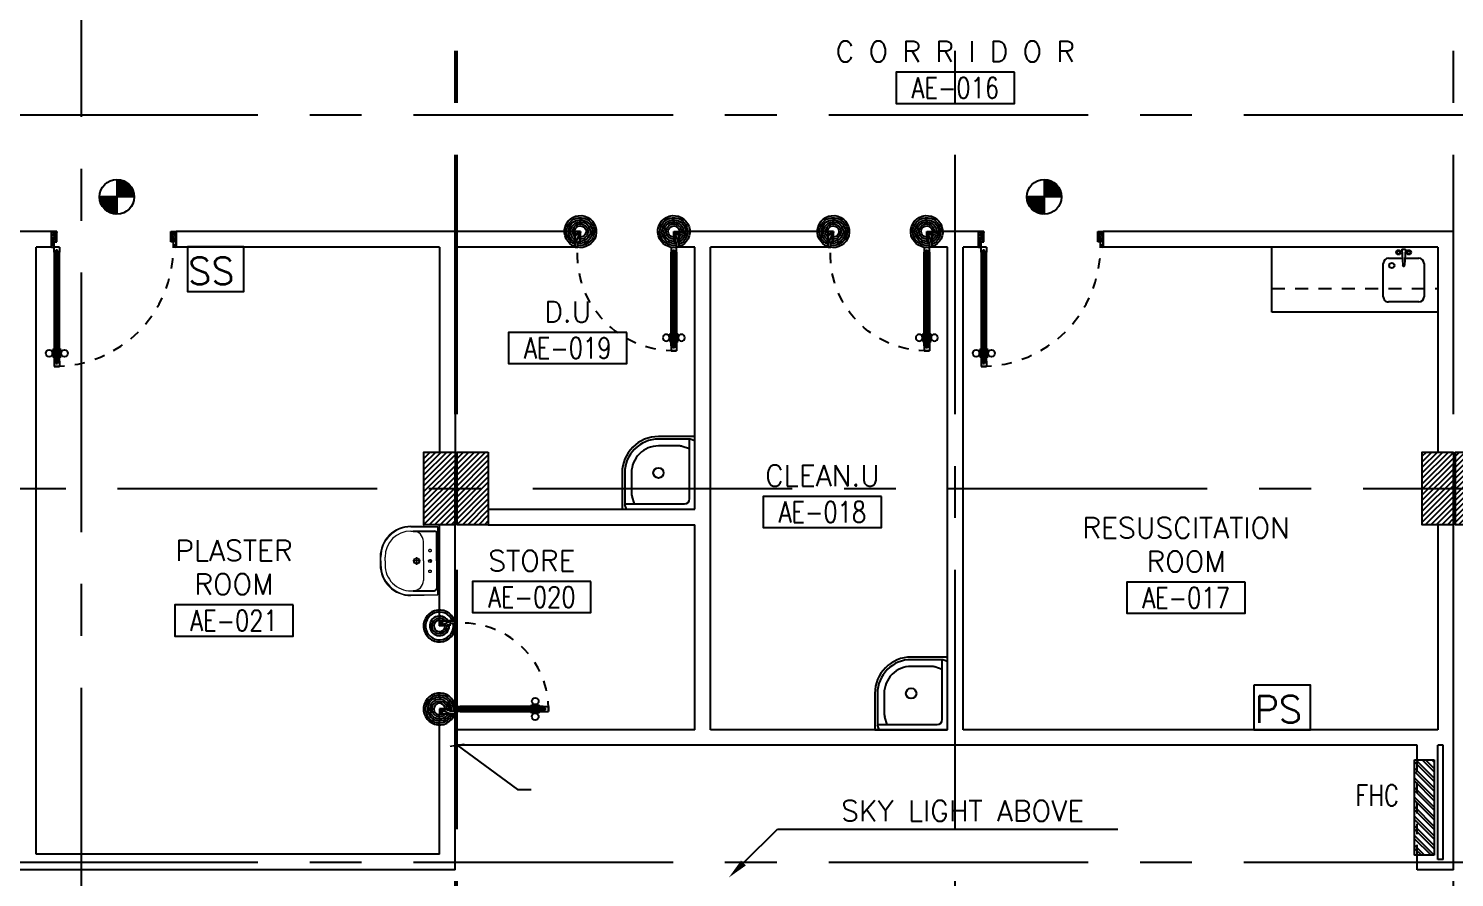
# Model space of a CAD drawing. Extents: x 417820 to 418048, y 43448 to 43539.
# Drawn here: x 417859.75 to 417873.49, y 43507.55 to 43515.73 of the extents above; entities that cross this region are included whole.
import ezdxf
from ezdxf.enums import TextEntityAlignment as Align

# ---------------------------------------------------------------- set-up
doc = ezdxf.new("R2010")
doc.units = 0
doc.header["$MEASUREMENT"] = 0
for name, pattern in [('CENTERX2', [4, 2.5, -0.5, 0.5, -0.5]), ('DASHED', [0.75, 0.5, -0.25]), ('HIDDEN', [0.375, 0.25, -0.125]), ('HIDDEN2', [0.1875, 0.125, -0.0625])]:
    doc.linetypes.add(name, pattern=pattern)
doc.layers.get('0').update_dxf_attribs({"color": 11, "linetype": 'CONTINUOUS'})
for name, color, linetype in [('AXES', 11, 'CENTERX2'), ('COL', 11, 'CONTINUOUS'), ('DOOR', 11, 'CONTINUOUS'), ('E-SYSTEM', 4, 'CONTINUOUS'), ('EJ', 11, 'CONTINUOUS'), ('FHC', 11, 'CONTINUOUS'), ('FIX', 11, 'CONTINUOUS'), ('HAT', 11, 'CONTINUOUS'), ('Locker', 11, 'CONTINUOUS'), ('ME-FIX', 11, 'CONTINUOUS'), ('RM-BOX', 11, 'CONTINUOUS'), ('RM-IND', 11, 'CONTINUOUS'), ('RM-NAME', 11, 'CONTINUOUS'), ('RM-NO', 11, 'CONTINUOUS'), ('WALL', 11, 'CONTINUOUS')]:
    doc.layers.add(name, color=color, linetype=linetype)
doc.styles.add('ROMANS', font='ROMANS.shx', dxfattribs={"width": 0.6})
doc.dimstyles.new('STANDARD in', dxfattribs={"dimtxt": 0.2, "dimasz": 0.1, "dimexe": 0.07, "dimexo": 0.05, "dimgap": 0.1, "dimtad": 1, "dimdec": 0, "dimlfac": 1000, "dimzin": 0, "dimdsep": 46, "dimtxsty": 'ROMANS', "dimblk": 'ARCHTICK', "dimcen": 0.05, "dimdle": 0.05, "dimclrd": 7, "dimclre": 7, "dimclrt": 2, "dimadec": 0, "dimazin": 0, "dimtfac": 1, "dimtdec": 0, "dimtmove": 2, "dimatfit": 3, "dimldrblk": 'ARCHTICK', "dimfxl": 0, "dimtolj": 1, "dimtzin": 0, "dimarcsym": 0})

# ---------------------------------------------------------------- blocks, each defined once
blk = doc.blocks.new('LAV-003')
at = {"layer": 'FIX', "linetype": 'ByBlock'}
blk.add_line((-328, -25), (328, -25), dxfattribs=at)
at = {"layer": 'FIX', "linetype": 'Continuous', "lineweight": 20}
for p, q in [((-328, -285), (-328, -25)), ((328, -285), (328, -25)), ((-288, -285), (-288, -265)), ((0, -165), (-187, -165)), ((0, -165), (187, -165)), ((287, -285), (287, -265)), ((0, -535), (-38, -535)), ((0, -535), (38, -535)), ((0, -575), (-38, -575)), ((0, -575), (38, -575))]:
    blk.add_line(p, q, dxfattribs=at)
at = {"layer": 'FIX', "linetype": 'ByBlock', "ltscale": 0.3}
for p, q in [((-288, -265), (-288, -60)), ((0, -35), (-262, -35)), ((0, -35), (262, -35)), ((287, -265), (287, -60))]:
    blk.add_line(p, q, dxfattribs=at)
at = {"layer": 'FIX', "lineweight": 20}
for p, q in [((-16, -101), (15, -101)), ((0, -85), (0, -116))]:
    blk.add_line(p, q, dxfattribs=at)
at = {"layer": 'FIX', "linetype": 'DASHED', "lineweight": 20, "ltscale": 0.04}
for p, q in [((-36, -230), (37, -230)), ((0, -194), (0, -266))]:
    blk.add_line(p, q, dxfattribs=at)
at = {"layer": 'FIX', "linetype": 'Continuous', "lineweight": 20}
blk.add_lwpolyline([(295, -25), (0, -25), (-328, -25), (-334, -285, 0.414214), (-38, -582), (0, -582), (38, -582, 0.414214), (334, -285), (328, -25), (0, -25)], format="xyb", dxfattribs=at)
at = {"layer": 'FIX', "linetype": 'HIDDEN', "lineweight": 20, "ltscale": 0.05}
for centre in [(-100, -101), (100, -101)]:
    blk.add_circle(centre, 12.4, dxfattribs=at)
at = {"layer": 'FIX', "lineweight": 20}
for centre, radius in [((0, -101), 15.5), ((0, -230), 29.5), ((0, -230), 22.5)]:
    blk.add_circle(centre, radius, dxfattribs=at)
at = {"layer": 'FIX', "linetype": 'ByBlock', "ltscale": 0.3}
for centre, start, end in [((-262, -60), 90, 180), ((262, -60), 0, 90)]:
    blk.add_arc(centre, 25, start, end, dxfattribs=at)
at = {"layer": 'FIX', "linetype": 'Continuous', "lineweight": 20}
for centre, radius, start, end in [((-187, -265), 100, 90, 180), ((187, -265), 100, 0, 90), ((-38, -285), 290, 180, 270), ((-38, -285), 250, 180, 270), ((38, -285), 290, 270, 0), ((38, -285), 250, 270, 0)]:
    blk.add_arc(centre, radius, start, end, dxfattribs=at)
blk = doc.blocks.new('RM1')
at = {"layer": 'RM-BOX'}
blk.add_lwpolyline([(570, -200), (-570, -200), (-570, -500), (570, -500)], close=True, dxfattribs=at)
at = {"layer": 'RM-NAME', "style": 'ROMANS'}
for tag, p in [('ROOMNAME1', (0, 324)), ('ROOMNAME2', (0, 0))]:
    blk.add_attdef(tag, text='', height=200, dxfattribs=at).set_placement(p, align=Align.MIDDLE)
at = {"layer": 'RM-NO', "style": 'ROMANS', "width": 0.8}
blk.add_attdef('ROOMNO', text='', height=200, dxfattribs=at).set_placement((0, -350), align=Align.MIDDLE)
blk = doc.blocks.new('C11')
at = {"layer": 'HAT'}
h = blk.add_hatch(dxfattribs=at)
h.set_pattern_fill('ANSI31', color=256, scale=300, style=0)
h.set_pattern_definition([(45, (-383765.23, -62181), (-26.5165043, 26.5165043), [])])
h.paths.add_polyline_path([(-20, 350), (-20, 700), (-320, 700), (-320, 350)])
h.paths.add_polyline_path([(-320, 0), (-20, 0), (-20, 350), (-320, 350)])
h = blk.add_hatch(dxfattribs=at)
h.set_pattern_fill('ANSI31', color=256, scale=300, style=0)
h.set_pattern_definition([(45, (-383445.23, -62181), (-26.5165043, 26.5165043), [])])
h.paths.add_polyline_path([(300, 350), (300, 700), (0, 700), (0, 350)])
h.paths.add_polyline_path([(0, 0), (300, 0), (300, 350), (0, 350)])
at = {"layer": 'COL'}
for points in [[(-20, 700), (-20, 0), (-320, 0), (-320, 700)], [(300, 700), (300, 0), (0, 0), (0, 700)]]:
    blk.add_lwpolyline(points, close=True, dxfattribs=at)
blk = doc.blocks.new('A$C24ED45A6')
at = {"layer": 'DOOR', "color": 0, "linetype": 'ByBlock'}
for p, q in [((925, 1100), (925, 1150)), ((925, 1150), (975, 1150)), ((975, 1150), (925, 1150)), ((942, 1100), (925, 1100)), ((942, 1100), (942, 1120)), ((958, 1120), (942, 1120)), ((958, 1100), (958, 1120)), ((975, 1100), (958, 1100)), ((975, 1100), (975, 1150)), ((909, 1055), (909, 990)), ((918, 1055), (909, 1055)), ((918, 990), (909, 990)), ((918, 978), (918, 1068)), ((925, 1068), (918, 1068)), ((918, 1055), (918, 990)), ((925, 978), (918, 978)), ((975, 1068), (982, 1068)), ((975, 978), (982, 978)), ((982, 978), (982, 1068)), ((982, 1055), (982, 990)), ((982, 1055), (991, 1055)), ((982, 990), (991, 990)), ((991, 1055), (991, 990)), ((0, 0), (0, 150)), ((0, 150), (25, 150)), ((25, 150), (25, 100)), ((925, 150), (925, 200)), ((925, 200), (942, 200)), ((925, 150), (975, 150)), ((942, 200), (942, 180)), ((942, 180), (958, 180)), ((958, 180), (958, 200)), ((958, 200), (975, 200)), ((975, 200), (975, 150)), ((1000, 150), (975, 150)), ((975, 150), (975, 100)), ((1000, 150), (1000, 0)), ((50, 0), (0, 0)), ((25, 100), (50, 100)), ((50, 100), (50, 0)), ((975, 100), (950, 100)), ((950, 100), (950, 0)), ((950, 0), (1000, 0))]:
    blk.add_line(p, q, dxfattribs=at)
at = {"layer": 'DOOR', "linetype": 'ByBlock'}
for p, q in [((925, 1100), (925, 200)), ((942, 200), (942, 1100)), ((958, 200), (958, 1100)), ((975, 200), (975, 1100))]:
    blk.add_line(p, q, dxfattribs=at)
at = {"layer": 'DOOR', "color": 9, "linetype": 'ByBlock'}
for p, q in [((50, 0), (0, 114)), ((50, 0), (0, 40)), ((50, 0), (37, 100)), ((950, 0), (1000, 114)), ((950, 0), (963, 100)), ((950, 0), (1000, 40))]:
    blk.add_line(p, q, dxfattribs=at)
at = {"layer": 'DOOR', "color": 0, "linetype": 'ByBlock'}
for centre in [(876, 1023), (1024, 1023)]:
    blk.add_circle(centre, 32.4, dxfattribs=at)
at = {"layer": 'DOOR', "linetype": 'HIDDEN', "ltscale": 0.5}
blk.add_arc((950, 222), 928, 88.456, 184.4816, dxfattribs=at)
at = {"layer": 'DOOR', "color": 9, "linetype": 'ByBlock'}
for centre, radius, start, end in [((50, 0), 154, 103.7142, 108.8947), ((950, 0), 154, 71.1053, 76.2858), ((50, 0), 134, 100.72, 111.8402), ((50, 0), 114, 102.6226, 115.9162), ((50, 0), 94.4, 90, 121.9818), ((50, 0), 74.4, 90, 132.2236), ((50, 0), 54.4, 90, 156.7926), ((50, 0), 34.4, 90, 180), ((50, 0), 14.4, 90, 180), ((950, 0), 94.4, 58.0182, 90), ((950, 0), 74.4, 47.7764, 90), ((950, 0), 54.4, 23.2074, 90), ((950, 0), 34.4, 0, 90), ((950, 0), 14.4, 0, 90), ((950, 0), 134, 68.1598, 79.28), ((950, 0), 114, 64.0838, 77.3774)]:
    blk.add_arc(centre, radius, start, end, dxfattribs=at)
at = {"layer": 'WALL'}
blk.add_line((1000, 0), (1000, 150), dxfattribs=at)
blk = doc.blocks.new('DOOR90')
at = {"layer": 'DOOR', "color": 7, "linetype": 'ByBlock'}
for p, q in [((-150, 0), (0, 0)), ((-150, 0), (-150, -25)), ((0, -50), (-114, 0)), ((0, -50), (-40, 0)), ((0, -50), (0, 0)), ((-1000, -25), (-1050, -25)), ((-1050, -75), (-1050, -25)), ((-1050, -25), (-1050, -75)), ((-1000, -75), (-1050, -75)), ((-1000, -42), (-1020, -42)), ((-1020, -42), (-1020, -58)), ((-1000, -58), (-1020, -58)), ((-1000, -25), (-1000, -42)), ((-1000, -58), (-1000, -75)), ((-878, -18), (-968, -18)), ((-968, -25), (-968, -18)), ((-968, -75), (-968, -82)), ((-878, -82), (-968, -82)), ((-955, -9), (-890, -9)), ((-955, -18), (-955, -9)), ((-955, -18), (-890, -18)), ((-955, -82), (-890, -82)), ((-955, -82), (-955, -91)), ((-955, -91), (-890, -91)), ((-890, -18), (-890, -9)), ((-890, -82), (-890, -91)), ((-878, -25), (-878, -18)), ((-878, -75), (-878, -82)), ((-200, -25), (-150, -25)), ((-200, -42), (-200, -25)), ((-180, -42), (-200, -42)), ((-200, -58), (-180, -58)), ((-200, -75), (-200, -58)), ((-150, -75), (-200, -75)), ((-180, -58), (-180, -42)), ((-150, -25), (-100, -25)), ((-150, -75), (-150, -25)), ((-100, -25), (-100, -50)), ((0, -50), (-100, -37)), ((-100, -50), (0, -50)), ((-150, -875), (-100, -875)), ((-150, -900), (-150, -875)), ((-150, -900), (0, -900)), ((0, -900), (-150, -900)), ((0, -850), (-114, -900)), ((-100, -875), (-100, -850)), ((0, -850), (-100, -863)), ((-100, -850), (0, -850)), ((0, -850), (-40, -900)), ((0, -850), (0, -900))]:
    blk.add_line(p, q, dxfattribs=at)
at = {"layer": 'DOOR', "linetype": 'ByBlock'}
for p, q in [((-200, -25), (-1000, -25)), ((-200, -42), (-1000, -42)), ((-200, -58), (-1000, -58)), ((-1000, -75), (-200, -75))]:
    blk.add_line(p, q, dxfattribs=at)
at = {"layer": 'DOOR', "color": 7, "linetype": 'ByBlock'}
for centre in [(-923, 24), (-923, -124)]:
    blk.add_circle(centre, 32.4, dxfattribs=at)
for centre, radius, start, end in [((0, -50), 154, 161.1053, 166.2858), ((0, -50), 94.4, 148.0182, 180), ((0, -50), 134, 158.1598, 169.28), ((0, -50), 114, 154.0838, 167.3774), ((0, -50), 74.4, 137.7764, 180), ((0, -50), 54.4, 113.2074, 180), ((0, -50), 34.4, 90, 180), ((0, -50), 14.4, 90, 180), ((0, -850), 154, 193.7142, 198.8947), ((0, -850), 134, 190.72, 201.8402), ((0, -850), 94.4, 180, 211.9818), ((0, -850), 74.4, 180, 222.2236), ((0, -850), 54.4, 180, 246.7926), ((0, -850), 34.4, 180, 270), ((0, -850), 14.4, 180, 270)]:
    blk.add_arc(centre, radius, start, end, dxfattribs=at)
at = {"layer": 'DOOR', "linetype": 'HIDDEN', "ltscale": 0.5}
blk.add_arc((-222, -50), 828, 178.2701, 275.003, dxfattribs=at)
blk = doc.blocks.new('DOOR100')
at = {"layer": 'DOOR', "color": 7, "linetype": 'ByBlock'}
for p, q in [((-75, 1250), (-75, 1300)), ((-75, 1300), (-25, 1300)), ((-25, 1300), (-75, 1300)), ((-58, 1250), (-75, 1250)), ((-58, 1250), (-58, 1270)), ((-42, 1270), (-58, 1270)), ((-42, 1250), (-42, 1270)), ((-25, 1250), (-42, 1250)), ((-25, 1250), (-25, 1300)), ((-91, 1205), (-91, 1140)), ((-82, 1205), (-91, 1205)), ((-82, 1140), (-91, 1140)), ((-82, 1128), (-82, 1218)), ((-75, 1218), (-82, 1218)), ((-82, 1205), (-82, 1140)), ((-75, 1128), (-82, 1128)), ((-25, 1218), (-18, 1218)), ((-25, 1128), (-18, 1128)), ((-18, 1128), (-18, 1218)), ((-18, 1205), (-18, 1140)), ((-18, 1205), (-9, 1205)), ((-18, 1140), (-9, 1140)), ((-9, 1205), (-9, 1140)), ((-1200, 0), (-1200, 150)), ((-1200, 150), (-1175, 150)), ((-1200, 150), (-1200, 0)), ((-1175, 150), (-1175, 100)), ((-75, 200), (-58, 200)), ((-75, 150), (-75, 200)), ((-75, 150), (-25, 150)), ((-58, 200), (-58, 180)), ((-58, 180), (-42, 180)), ((-42, 200), (-25, 200)), ((-42, 180), (-42, 200)), ((-25, 200), (-25, 150)), ((0, 150), (-25, 150)), ((-25, 150), (-25, 100)), ((0, 0), (0, 150)), ((0, 150), (0, 0)), ((-1150, 0), (-1200, 114)), ((-1150, 0), (-1200, 40)), ((-1150, 0), (-1200, 0)), ((-1175, 100), (-1150, 100)), ((-1150, 0), (-1163, 100)), ((-1150, 100), (-1150, 0)), ((-50, 0), (0, 114)), ((-50, 100), (-50, 0)), ((-50, 0), (-37, 100)), ((-25, 100), (-50, 100)), ((-50, 0), (0, 40)), ((-50, 0), (0, 0))]:
    blk.add_line(p, q, dxfattribs=at)
at = {"layer": 'DOOR', "linetype": 'ByBlock'}
for p, q in [((-75, 1250), (-75, 200)), ((-58, 200), (-58, 1250)), ((-42, 200), (-42, 1250)), ((-25, 200), (-25, 1250))]:
    blk.add_line(p, q, dxfattribs=at)
at = {"layer": 'DOOR', "color": 7, "linetype": 'ByBlock'}
for centre in [(-124, 1173), (24, 1173)]:
    blk.add_circle(centre, 32.4, dxfattribs=at)
at = {"layer": 'DOOR', "linetype": 'HIDDEN', "ltscale": 0.5}
blk.add_arc((-25, 150), 1150, 90, 180, dxfattribs=at)
at = {"layer": 'DOOR', "color": 7, "linetype": 'ByBlock'}
for centre, radius, start, end in [((-1150, 0), 154, 103.7142, 108.8947), ((-50, 0), 154, 71.1053, 76.2858), ((-1150, 0), 134, 100.72, 111.8402), ((-1150, 0), 94.4, 90, 121.9818), ((-1150, 0), 74.4, 90, 132.2236), ((-1150, 0), 54.4, 90, 156.7926), ((-1150, 0), 34.4, 90, 180), ((-1150, 0), 14.4, 90, 180), ((-50, 0), 94.4, 58.0182, 90), ((-50, 0), 74.4, 47.7764, 90), ((-50, 0), 54.4, 23.2074, 90), ((-50, 0), 34.4, 0, 90), ((-50, 0), 14.4, 0, 90), ((-50, 0), 134, 68.1598, 79.28), ((-50, 0), 114, 64.0838, 77.3774)]:
    blk.add_arc(centre, radius, start, end, dxfattribs=at)
blk = doc.blocks.new('A$C49F1192B')
at = {"layer": 'DOOR', "color": 0, "linetype": 'ByBlock', "xscale": -1, "rotation": 270}
blk.add_blockref('DOOR100', (0, 1200), dxfattribs=at)
blk = doc.blocks.new('JAN-001')
for p, q in [((730, -30), (30, -30)), ((30, -30), (30, -730)), ((80, -130), (80, -705)), ((705, -80), (130, -80)), ((610, -80), (635, -152)), ((688, -30), (704, -76)), ((705, -380), (705, -84)), ((730, -380), (730, -30)), ((640, -380), (640, -184)), ((80, -610), (152, -635)), ((184, -640), (380, -640)), ((30, -688), (76, -704)), ((30, -730), (380, -730)), ((84, -705), (380, -705))]:
    blk.add_line(p, q)
blk.add_circle((380, -380), 50)
for centre, radius, start, end in [((130, -130), 50, 90, 180), ((680, -84), 25, 0, 19.0039), ((540, -184), 100, 0, 19.0039), ((380, -380), 350, 270, 0), ((380, -380), 325, 270, 0), ((380, -380), 260, 270, 0), ((184, -540), 100, 250.9961, 270), ((84, -680), 25, 250.9961, 270)]:
    blk.add_arc(centre, radius, start, end)
blk = doc.blocks.new('A$C347D0806')
at = {"layer": 'ME-FIX'}
for p, q in [((0.627, 1.6), (0.627, 0)), ((0.107, 1.28), (0.107, 1.417)), ((0.157, 1.467), (0.478, 1.467)), ((0.528, 1.417), (0.528, 1.124)), ((0.019, 1.254), (0.019, 1.287)), ((0.019, 1.287), (0.174, 1.28)), ((0.019, 1.254), (0.174, 1.261)), ((0.107, 1.124), (0.107, 1.261)), ((0.478, 1.074), (0.157, 1.074)), ((0.627, 0), (0, 0))]:
    blk.add_line(p, q, dxfattribs=at)
for centre, radius in [((0.05, 1.32), 0.0217), ((0.05, 1.221), 0.0217), ((0.05, 1.32), 0.014), ((0.05, 1.221), 0.014), ((0.177, 1.156), 0.0255)]:
    blk.add_circle(centre, radius, dxfattribs=at)
for centre, radius, start, end in [((0.157, 1.417), 0.0499, 90, 180), ((0.478, 1.417), 0.0499, 0, 90), ((0.174, 1.27), 0.00997, 270, 90), ((0.157, 1.124), 0.0499, 180, 270), ((0.478, 1.124), 0.0499, 270, 0)]:
    blk.add_arc(centre, radius, start, end, dxfattribs=at)
blk = doc.blocks.new('D')
at = {"color": 1}
for p, q in [((0, 155), (12, 167)), ((0, 137), (28, 165)), ((0, 120), (42, 162)), ((0, 102), (56, 158)), ((0, 84), (68, 153)), ((0, 67), (80, 147)), ((0, 49), (91, 140)), ((-167, -12), (-155, 0)), ((-165, -28), (-137, 0)), ((-162, -42), (-120, 0)), ((-158, -56), (-102, 0)), ((-153, -68), (-84, 0)), ((-147, -80), (-67, 0)), ((-140, -91), (-49, 0)), ((-133, -102), (-31, 0)), ((-125, -111), (-14, 0)), ((0, 31), (102, 133)), ((0, 14), (111, 125)), ((4, 0), (120, 116)), ((22, 0), (129, 107)), ((39, 0), (136, 97)), ((57, 0), (143, 86)), ((75, 0), (150, 75)), ((92, 0), (155, 63)), ((110, 0), (160, 50)), ((128, 0), (163, 36)), ((145, 0), (166, 20)), ((163, 0), (167, 4)), ((-116, -120), (0, -4)), ((-107, -129), (0, -22)), ((-97, -136), (0, -39)), ((-86, -143), (0, -57)), ((-75, -150), (0, -75)), ((-63, -155), (0, -92)), ((-50, -160), (0, -110)), ((-36, -163), (0, -128)), ((-20, -166), (0, -145)), ((-4, -167), (0, -163))]:
    blk.add_line(p, q, dxfattribs=at)
at = {"layer": 'E-SYSTEM'}
for p, q in [((0, 167), (0, -167)), ((167, 0), (-167, 0))]:
    blk.add_line(p, q, dxfattribs=at)
blk.add_circle((0, 0), 167, dxfattribs=at)

msp = doc.modelspace()

# ---------------------------------------------------------------- hatches: boundary and pattern name
at = {"layer": 'FHC', "linetype": 'ByBlock', "ltscale": 0.3}
h = msp.add_hatch(dxfattribs=at)
h.set_pattern_fill('ANSI32', color=11, scale=175, angle=90, style=0)
h.set_pattern_definition([(135, (417904.34262, 43275.56314), (-0.046403882, -0.046403882), []), (135, (417904.34262, 43275.59408), (-0.046403882, -0.046403882), [])])
h.paths.add_polyline_path([(417873.2916, 43508.6793), (417873.1016, 43508.6793), (417873.1016, 43507.7593), (417873.2916, 43507.7593)])
h.paths.add_polyline_path([(417873.7127, 43507.5467), (417873.2919, 43507.5467), (417873.2919, 43507.8092), (417873.7127, 43507.8092)], flags=9)

# ---------------------------------------------------------------- linework, layer by layer
at = {"layer": 'AXES'}
for p, q in [((417868.6766, 43460.01), (417868.6766, 43538.8227)), ((417863.8566, 43460.01), (417863.8566, 43538.1468)), ((417863.8766, 43460.01), (417863.8766, 43538.1468)), ((417873.4766, 43460.01), (417873.4766, 43538.1375)), ((417860.2566, 43466.8743), (417860.2566, 43525.6943)), ((417831.4566, 43514.8943), (417889.6966, 43514.8943)), ((417820.6052, 43511.2943), (417889.6966, 43511.2943)), ((417831.4566, 43507.6943), (417889.6966, 43507.6943))]:
    msp.add_line(p, q, dxfattribs=at)
at = {"layer": 'E-SYSTEM', "color": 4}
msp.add_line((417860.766, 43514.1033), (417860.4316, 43514.1033), dxfattribs=at)
for points in [[(417861.277, 43513.622), (417861.277, 43513.1934), (417861.8222, 43513.1934), (417861.8222, 43513.622)], [(417871.553, 43509.3979), (417871.553, 43508.9693), (417872.0983, 43508.9693), (417872.0983, 43509.3979)]]:
    msp.add_lwpolyline(points, close=True, dxfattribs=at)
msp.add_circle((417860.5988, 43514.1033), 0.1672, dxfattribs=at)
at = {"layer": 'FHC', "linetype": 'ByBlock', "ltscale": 0.3}
for p, q in [((417873.1016, 43507.7593), (417873.1016, 43508.6793)), ((417873.1016, 43508.6793), (417873.2916, 43508.6793)), ((417873.2916, 43508.6793), (417873.2916, 43507.7593)), ((417873.2916, 43507.7593), (417873.1016, 43507.7593))]:
    msp.add_line(p, q, dxfattribs=at)
at = {"layer": 'FHC', "color": 250, "linetype": 'HIDDEN', "ltscale": 0.25}
msp.add_line((417873.1266, 43507.7613), (417873.1266, 43508.6784), dxfattribs=at)
at = {"layer": 'ME-FIX', "linetype": 'HIDDEN2'}
msp.add_line((417871.7264, 43513.2193), (417873.3266, 43513.2193), dxfattribs=at)
at = {"layer": 'RM-IND'}
for p, q in [((417866.6357, 43507.6854), (417866.9641, 43508.0122)), ((417866.9641, 43508.0122), (417867.4771, 43508.0122)), ((417867.4771, 43508.0122), (417870.2437, 43508.0122))]:
    msp.add_line(p, q, dxfattribs=at)
msp.add_solid([(417866.6592, 43507.6618), (417866.6122, 43507.709), (417866.4939, 43507.5443)], dxfattribs=at)
at = {"layer": 'WALL'}
for p, q in [((417859.9691, 43513.7693), (417858.8785, 43513.7693)), ((417859.9691, 43513.6193), (417859.9691, 43513.7693)), ((417863.8566, 43513.7693), (417861.1691, 43513.7693)), ((417861.1691, 43513.6193), (417861.1691, 43513.7693)), ((417863.8566, 43513.7693), (417863.8566, 43511.5443)), ((417863.8766, 43513.6193), (417863.8766, 43513.7693)), ((417865.0141, 43513.7693), (417863.8766, 43513.7693)), ((417865.0141, 43513.6193), (417865.0141, 43513.7693)), ((417866.0141, 43513.6193), (417866.0141, 43513.7693)), ((417867.4516, 43513.7693), (417866.0141, 43513.7693)), ((417866.0141, 43513.6193), (417866.0141, 43513.7693)), ((417867.4516, 43513.6193), (417867.4516, 43513.7693)), ((417868.9016, 43513.7693), (417868.4516, 43513.7693)), ((417868.4516, 43513.6193), (417868.4516, 43513.7693)), ((417868.9016, 43513.6193), (417868.9016, 43513.7693)), ((417873.4766, 43513.7693), (417870.1016, 43513.7693)), ((417870.1016, 43513.6193), (417870.1016, 43513.7693)), ((417873.4766, 43513.6193), (417873.4766, 43513.7693)), ((417859.8216, 43507.7693), (417859.8216, 43513.6193)), ((417859.9691, 43513.6193), (417859.8216, 43513.6193)), ((417863.7066, 43513.6193), (417861.1691, 43513.6193)), ((417863.7066, 43513.6193), (417863.7066, 43511.6443)), ((417865.0141, 43513.6193), (417863.8766, 43513.6193)), ((417866.1666, 43513.6193), (417866.0141, 43513.6193)), ((417866.1666, 43511.0943), (417866.1666, 43513.6193)), ((417866.3166, 43508.9693), (417866.3166, 43513.6193)), ((417867.4516, 43513.6193), (417866.3166, 43513.6193)), ((417868.6016, 43513.6193), (417868.4516, 43513.6193)), ((417868.6016, 43508.9693), (417868.6016, 43513.6193)), ((417868.7516, 43508.9693), (417868.7516, 43513.6193)), ((417868.9016, 43513.6193), (417868.7516, 43513.6193)), ((417873.3266, 43513.6193), (417870.1016, 43513.6193)), ((417873.3266, 43513.6193), (417873.3266, 43511.6443)), ((417863.8566, 43507.6193), (417863.8566, 43511.0443)), ((417864.1766, 43511.0943), (417866.1666, 43511.0943)), ((417863.7066, 43510.0193), (417863.7066, 43510.9443)), ((417864.1766, 43510.9443), (417866.1666, 43510.9443)), ((417866.1666, 43508.9693), (417866.1666, 43510.9443)), ((417873.3266, 43510.9443), (417873.3266, 43508.9693)), ((417873.4766, 43507.6193), (417873.4766, 43510.9943)), ((417863.8566, 43510.0193), (417863.7066, 43510.0193)), ((417863.8567, 43510.0193), (417863.7066, 43510.0193)), ((417863.7066, 43507.7693), (417863.7066, 43509.1193)), ((417863.8566, 43509.1193), (417863.7066, 43509.1193)), ((417863.8567, 43509.1193), (417863.7066, 43509.1193)), ((417863.8766, 43508.8193), (417863.8766, 43508.9693)), ((417866.1666, 43508.9693), (417863.8766, 43508.9693)), ((417868.6016, 43508.9693), (417866.3166, 43508.9693)), ((417873.3266, 43508.9693), (417868.7516, 43508.9693)), ((417873.4766, 43508.8193), (417873.4766, 43508.9693)), ((417873.1266, 43508.8193), (417863.8766, 43508.8193)), ((417873.1266, 43508.6793), (417873.1266, 43508.8193)), ((417873.3766, 43508.8193), (417873.3266, 43508.8193)), ((417873.3266, 43507.7193), (417873.3266, 43508.8193)), ((417873.3766, 43507.7193), (417873.3766, 43508.8193)), ((417863.7066, 43507.7693), (417859.8216, 43507.7693)), ((417873.1266, 43507.6193), (417873.1266, 43507.7593)), ((417873.3766, 43507.7193), (417873.3266, 43507.7193)), ((417863.8566, 43507.6193), (417853.1316, 43507.6193)), ((417873.4766, 43507.6193), (417873.1266, 43507.6193))]:
    msp.add_line(p, q, dxfattribs=at)

# ---------------------------------------------------------------- block references
at = {"layer": 'DOOR', "color": 0, "yscale": 0.0009999999892897904, "zscale": 0.001}
for name, p, xscale, rotation in [('A$C24ED45A6', (417865.0141, 43513.7693), -0.001000000047497451, 180), ('A$C24ED45A6', (417867.4516, 43513.7693), -0.001000000047497451, 180), ('A$C49F1192B', (417861.1691, 43513.7693), -0.0009999999892897904, 90), ('A$C49F1192B', (417870.1016, 43513.7693), -0.0009999999892897904, 90)]:
    msp.add_blockref(name, p, dxfattribs=dict(at, xscale=xscale, rotation=rotation))
at = {"layer": 'DOOR', "xscale": 0.001000000047497451, "yscale": 0.0009999999892897904, "zscale": 0.001, "rotation": 180}
msp.add_blockref('DOOR90', (417863.7066, 43509.1193), dxfattribs=at)
at = {"layer": 'EJ', "color": 2, "linetype": 'ByBlock', "xscale": 0.001000000047497451, "yscale": 0.0009999999892897904, "zscale": 0.001}
for p in [(417863.8766, 43510.9443), (417873.4966, 43510.9443)]:
    msp.add_blockref('C11', p, dxfattribs=at)
at = {"layer": 'FIX', "xscale": 0.0009999999892897904, "yscale": 0.0009999999892897904, "zscale": 0.001, "rotation": 180}
for p in [(417866.1966, 43511.0643), (417868.6316, 43508.9393)]:
    msp.add_blockref('JAN-001', p, dxfattribs=at)
at = {"layer": 'HAT', "xscale": 0.001000000047497451, "yscale": 0.0009999999892897904, "zscale": 0.001}
for p, values in [((417864.9419, 43512.9971), {'ROOMNO': 'AE-019', 'ROOMNAME2': 'D.U'}), ((417867.3959, 43511.4171), {'ROOMNO': 'AE-018', 'ROOMNAME2': 'CLEAN.U'}), ((417870.9, 43510.5912), {'ROOMNO': 'AE-017', 'ROOMNAME2': 'ROOM', 'ROOMNAME1': 'RESUSCITATION'}), ((417861.7259, 43510.3713), {'ROOMNO': 'AE-021', 'ROOMNAME2': 'ROOM', 'ROOMNAME1': 'PLASTER'}), ((417864.5961, 43510.5977), {'ROOMNO': 'AE-020', 'ROOMNAME2': 'STORE'})]:
    msp.add_blockref('RM1', p, dxfattribs=at).add_auto_attribs(values)
at = {"layer": 'Locker', "rotation": 270}
msp.add_blockref('A$C347D0806', (417871.7264, 43513.6193), dxfattribs=at)
at = {"layer": 'ME-FIX', "xscale": 0.001, "yscale": 0.001, "zscale": 0.001}
for p in [(417860.5988, 43514.1033), (417869.5331, 43514.1033)]:
    msp.add_blockref('D', p, dxfattribs=at)
at = {"layer": 'WALL', "xscale": 0.001000000047497451, "yscale": 0.0009999999892897904, "zscale": 0.001}
msp.add_blockref('RM1', (417868.6766, 43515.5042), dxfattribs=at).add_auto_attribs({'ROOMNO': 'AE-016', 'ROOMNAME2': 'C O R R I D O R'})
at = {"layer": 'WALL', "xscale": 0.0009999999892897904, "yscale": 0.0009999999892897904, "zscale": 0.001, "rotation": 270}
msp.add_blockref('LAV-003', (417863.7166, 43510.5955), dxfattribs=at)

# ---------------------------------------------------------------- texts
at = {"layer": 'E-SYSTEM', "color": 4, "style": 'ROMANS'}
for s, p in [('SS', (417861.2843, 43513.2588)), ('PS', (417871.5603, 43509.0347))]:
    msp.add_text(s, height=0.26, dxfattribs=at).set_placement(p)
at = {"layer": 'FHC', "style": 'ROMANS', "width": 0.8}
msp.add_text('FHC', height=0.2, dxfattribs=at).set_placement((417872.5324, 43508.2371))
at = {"layer": 'RM-NAME', "style": 'ROMANS'}
msp.add_text('SKY LIGHT ABOVE', height=0.2, dxfattribs=at).set_placement((417867.5771, 43508.1872), align=Align.MIDDLE_LEFT)

# ---------------------------------------------------------------- leaders
at = {"layer": 'RM-IND'}
msp.add_leader([(417863.8766, 43508.8193), (417864.4572, 43508.3924), (417864.5904, 43508.3924)], dimstyle='STANDARD in', dxfattribs=at)

doc.saveas('drawing.dxf')
